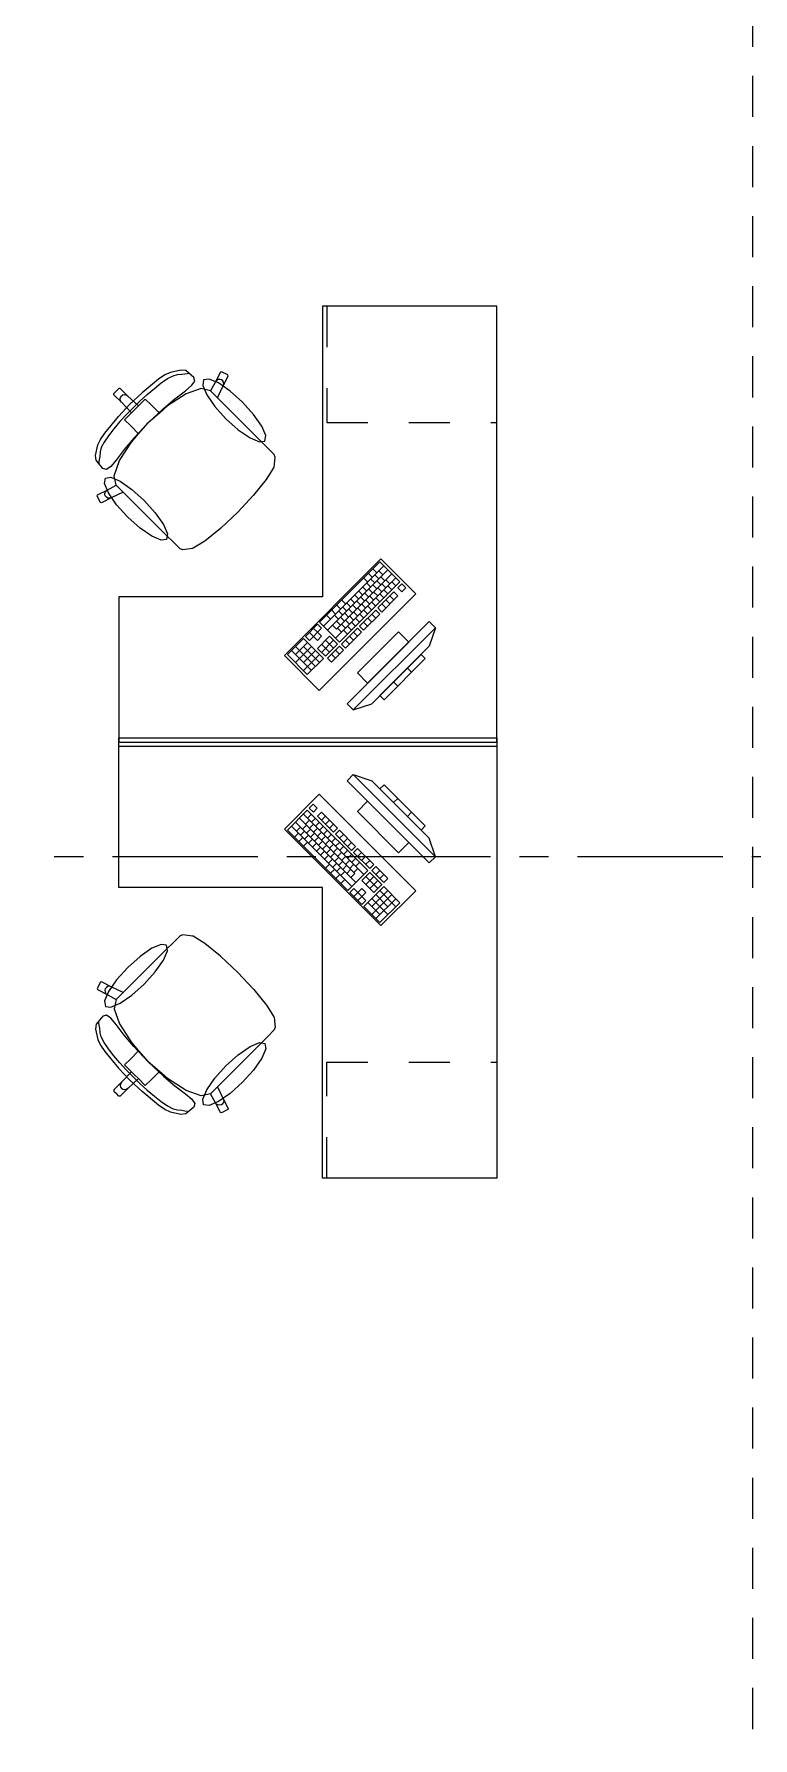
# Model space of a CAD drawing. Header units: inches. Extents: x -38 to 5698, y -33 to 92.
# Drawn here: x 305.1 to 307.57, y 31.37 to 37.24 of the extents above; entities that cross this region are included whole.
import ezdxf

# ---------------------------------------------------------------- set-up
doc = ezdxf.new("R2010")
doc.units = ezdxf.units.IN
doc.header["$MEASUREMENT"] = 0
for name, pattern in [('Hidden Line', [0.195611, 0.141111, -0.0545]), ('Punto & Raya', [0.65, 0.5, -0.075, 0, -0.075]), ('Rayas', [0.282222, 0.141111, -0.141111])]:
    doc.linetypes.add(name, pattern=pattern)
for name, color, linetype in [('08 _ STR _ EXT _ 09 Vigas', 7, 'Continuous'), ('Interior - Mobiliario', 7, 'Continuous'), ('Marcador - Secciones', 251, 'Continuous')]:
    doc.layers.add(name, color=color, linetype=linetype)

msp = doc.modelspace()

# ---------------------------------------------------------------- linework, layer by layer
at = {"layer": '08 _ STR _ EXT _ 09 Vigas', "color": 251, "linetype": 'Hidden Line', "lineweight": 13}
msp.add_line((307.57, 30.2), (307.57, 39.4), dxfattribs=at)
at = {"layer": 'Interior - Mobiliario', "color": 175, "linetype": 'Rayas', "lineweight": 13}
for p, q in [((306.104, 36.3), (306.104, 35.9)), ((306.104, 35.9), (306.689, 35.9)), ((306.104, 33.3), (306.104, 33.7)), ((306.104, 33.7), (306.689, 33.7))]:
    msp.add_line(p, q, dxfattribs=at)
at = {"layer": 'Interior - Mobiliario', "color": 175, "linetype": 'Continuous', "lineweight": 13}
for p, q in [((305.5251, 36.0487), (305.4684, 36.0019)), ((305.5468, 36.0636), (305.5251, 36.0487)), ((305.5346, 36.0362), (305.5564, 36.051)), ((305.566, 36.0726), (305.5468, 36.0636)), ((305.5564, 36.051), (305.5753, 36.061)), ((305.6022, 36.0804), (305.566, 36.0726)), ((305.5753, 36.061), (305.59, 36.0649)), ((305.59, 36.0649), (305.6054, 36.066)), ((305.6189, 36.0785), (305.6022, 36.0804)), ((305.6054, 36.066), (305.6162, 36.0681)), ((305.6162, 36.0681), (305.6242, 36.0689)), ((305.6468, 36.0553), (305.6189, 36.0785)), ((305.6242, 36.0689), (305.6287, 36.0697)), ((305.6502, 36.0424), (305.6468, 36.0553)), ((305.7382, 36.0733), (305.7212, 36.0402)), ((305.7358, 36.0484), (305.73, 36.0477)), ((305.7414, 36.0469), (305.7358, 36.0484)), ((305.7422, 36.0747), (305.7382, 36.0733)), ((305.7636, 36.0638), (305.7422, 36.0747)), ((305.7479, 36.0267), (305.7649, 36.0598)), ((305.7649, 36.0598), (305.7636, 36.0638)), ((305.3719, 36.0001), (305.3804, 36.0086)), ((305.3719, 35.9958), (305.3719, 36.0001)), ((305.3979, 35.9697), (305.3719, 35.9958)), ((305.389, 36.0171), (305.3804, 36.0086)), ((305.3932, 36.0172), (305.389, 36.0171)), ((305.4193, 35.9911), (305.3932, 36.0172)), ((305.3948, 35.9861), (305.398, 35.991)), ((305.4029, 35.9942), (305.398, 35.991)), ((305.4087, 35.9954), (305.4029, 35.9942)), ((305.4144, 35.9943), (305.4087, 35.9954)), ((305.4193, 35.9911), (305.4144, 35.9943)), ((305.4558, 35.9571), (305.4193, 35.9911)), ((305.4684, 36.0019), (305.4262, 35.9628)), ((305.4614, 35.9739), (305.486, 35.9964)), ((305.486, 35.9964), (305.5108, 36.0176)), ((305.5108, 36.0176), (305.5346, 36.0362)), ((305.62, 35.9983), (305.5561, 35.957)), ((305.5818, 35.9815), (305.6179, 36.0095)), ((305.6179, 36.0095), (305.6402, 36.0281)), ((305.6719, 36.0167), (305.62, 35.9983)), ((305.6402, 36.0281), (305.6502, 36.0424)), ((305.7039, 36.0092), (305.6719, 36.0167)), ((305.7212, 36.0402), (305.7039, 36.0092)), ((305.7041, 36.0092), (305.7039, 36.0092)), ((305.7041, 36.0092), (305.7283, 35.9849)), ((305.7248, 36.0448), (305.7212, 36.0402)), ((305.73, 36.0477), (305.7248, 36.0448)), ((305.7283, 35.9849), (305.7479, 36.0267)), ((305.746, 36.0433), (305.7414, 36.0469)), ((305.7489, 36.0382), (305.746, 36.0433)), ((305.7479, 36.0267), (305.7495, 36.0324)), ((305.7495, 36.0324), (305.7489, 36.0382)), ((305.3871, 35.9206), (305.4262, 35.9628)), ((305.3936, 35.9803), (305.3948, 35.9861)), ((305.3947, 35.9746), (305.3936, 35.9803)), ((305.3979, 35.9697), (305.3947, 35.9746)), ((305.4319, 35.9332), (305.3979, 35.9697)), ((305.4083, 35.9096), (305.4319, 35.9332)), ((305.438, 35.9511), (305.4151, 35.9276)), ((305.4319, 35.9332), (305.4439, 35.9451)), ((305.438, 35.9511), (305.4614, 35.9739)), ((305.4558, 35.9571), (305.4439, 35.9451)), ((305.4795, 35.9807), (305.4558, 35.9571)), ((305.5006, 35.9596), (305.4795, 35.9807)), ((305.4897, 35.8993), (305.5424, 35.9488)), ((305.528, 35.9322), (305.4901, 35.8989)), ((305.528, 35.9322), (305.5006, 35.9596)), ((305.5561, 35.957), (305.528, 35.9322)), ((305.5424, 35.9488), (305.5818, 35.9815)), ((305.8762, 35.8371), (305.7283, 35.9849)), ((305.3403, 35.8639), (305.3871, 35.9206)), ((305.3714, 35.8782), (305.3528, 35.8544)), ((305.3926, 35.903), (305.3714, 35.8782)), ((305.4151, 35.9276), (305.3926, 35.903)), ((305.4295, 35.8884), (305.4083, 35.9096)), ((305.4568, 35.861), (305.4295, 35.8884)), ((305.4897, 35.8993), (305.4402, 35.8466)), ((305.4568, 35.861), (305.4901, 35.8989)), ((305.3086, 35.7868), (305.3164, 35.823)), ((305.3164, 35.823), (305.3254, 35.8422)), ((305.328, 35.8137), (305.3241, 35.799)), ((305.3254, 35.8422), (305.3403, 35.8639)), ((305.338, 35.8326), (305.328, 35.8137)), ((305.3528, 35.8544), (305.338, 35.8326)), ((305.3907, 35.7691), (305.432, 35.8329)), ((305.4402, 35.8466), (305.4075, 35.8073)), ((305.432, 35.8329), (305.4568, 35.861)), ((305.9017, 35.8116), (305.8762, 35.8371)), ((305.3105, 35.7701), (305.3086, 35.7868)), ((305.3337, 35.7422), (305.3105, 35.7701)), ((305.3202, 35.7648), (305.3194, 35.7603)), ((305.3209, 35.7728), (305.3202, 35.7648)), ((305.323, 35.7836), (305.3209, 35.7728)), ((305.3241, 35.799), (305.323, 35.7836)), ((305.3796, 35.7711), (305.3609, 35.7488)), ((305.3724, 35.7171), (305.3907, 35.7691)), ((305.4075, 35.8073), (305.3796, 35.7711)), ((305.9236, 35.7896), (305.9017, 35.8116)), ((305.9225, 35.7464), (305.9265, 35.7803)), ((305.9265, 35.7803), (305.9236, 35.7896)), ((305.3466, 35.7388), (305.3337, 35.7422)), ((305.3609, 35.7488), (305.3466, 35.7388)), ((305.3798, 35.6851), (305.3724, 35.7171)), ((305.8531, 35.6506), (305.8967, 35.7042)), ((305.8967, 35.7042), (305.9216, 35.7443)), ((305.9216, 35.7443), (305.9225, 35.7464)), ((305.3144, 35.6468), (305.3157, 35.6509)), ((305.3252, 35.6254), (305.3144, 35.6468)), ((305.3157, 35.6509), (305.3488, 35.6678)), ((305.3623, 35.6411), (305.3292, 35.6241)), ((305.3406, 35.6532), (305.3413, 35.6591)), ((305.3421, 35.6476), (305.3406, 35.6532)), ((305.3413, 35.6591), (305.3442, 35.6642)), ((305.3457, 35.643), (305.3421, 35.6476)), ((305.3442, 35.6642), (305.3488, 35.6678)), ((305.3508, 35.6402), (305.3457, 35.643)), ((305.3488, 35.6678), (305.3798, 35.6851)), ((305.3567, 35.6395), (305.3508, 35.6402)), ((305.3623, 35.6411), (305.3567, 35.6395)), ((305.4041, 35.6607), (305.3623, 35.6411)), ((305.3798, 35.6849), (305.3798, 35.6851)), ((305.3798, 35.6849), (305.4041, 35.6607)), ((305.5519, 35.5128), (305.4041, 35.6607)), ((305.7976, 35.5914), (305.8525, 35.6497)), ((305.8525, 35.6497), (305.8531, 35.6506)), ((305.3292, 35.6241), (305.3252, 35.6254)), ((305.7976, 35.5914), (305.7393, 35.5366)), ((305.7384, 35.5359), (305.6848, 35.4923)), ((305.7393, 35.5366), (305.7384, 35.5359)), ((305.5774, 35.4873), (305.5519, 35.5128)), ((305.5994, 35.4654), (305.5774, 35.4873)), ((305.6087, 35.4625), (305.5994, 35.4654)), ((305.6426, 35.4665), (305.6087, 35.4625)), ((305.6447, 35.4674), (305.6426, 35.4665)), ((305.6848, 35.4923), (305.6447, 35.4674)), ((306.287, 35.4205), (306.0793, 35.2128)), ((306.3008, 35.4067), (306.093, 35.199)), ((306.3556, 35.3519), (306.287, 35.4205)), ((306.3145, 35.393), (306.1068, 35.1853)), ((306.3419, 35.3656), (306.1342, 35.1579)), ((306.3282, 35.3793), (306.1378, 35.1889)), ((306.1479, 35.1442), (306.3556, 35.3519)), ((306.2317, 35.3651), (306.2454, 35.3514)), ((306.2419, 35.3479), (306.2556, 35.3342)), ((306.2472, 35.3807), (306.2609, 35.3669)), ((306.2558, 35.3617), (306.2695, 35.348)), ((306.2628, 35.3962), (306.2765, 35.3825)), ((306.2696, 35.3756), (306.2833, 35.3619)), ((306.2764, 35.355), (306.2901, 35.3412)), ((306.2834, 35.3894), (306.2972, 35.3757)), ((306.2902, 35.3688), (306.304, 35.3551)), ((306.3074, 35.3586), (306.3211, 35.3448)), ((306.3281, 35.3518), (306.3418, 35.338)), ((306.3625, 35.345), (306.3486, 35.3312)), ((306.3762, 35.3313), (306.3625, 35.345)), ((306.1555, 35.2889), (306.1692, 35.2752)), ((306.1865, 35.2925), (306.2002, 35.2788)), ((306.2004, 35.3064), (306.2141, 35.2926)), ((306.2142, 35.3202), (306.2279, 35.3065)), ((306.221, 35.2996), (306.2347, 35.2859)), ((306.2281, 35.334), (306.2418, 35.3203)), ((306.2348, 35.3134), (306.2486, 35.2997)), ((306.2382, 35.2893), (306.2519, 35.2756)), ((306.2487, 35.3273), (306.2624, 35.3135)), ((306.252, 35.3032), (306.2657, 35.2894)), ((306.2625, 35.3411), (306.2763, 35.3274)), ((306.2659, 35.317), (306.2796, 35.3033)), ((306.2727, 35.2964), (306.2864, 35.2827)), ((306.3348, 35.3173), (306.2794, 35.262)), ((306.2797, 35.3309), (306.2934, 35.3171)), ((306.2865, 35.3102), (306.3002, 35.2965)), ((306.2931, 35.2482), (306.3485, 35.3036)), ((306.2936, 35.3447), (306.3073, 35.331)), ((306.3004, 35.3241), (306.3141, 35.3104)), ((306.3071, 35.2896), (306.3208, 35.2759)), ((306.3142, 35.3379), (306.3279, 35.3242)), ((306.3209, 35.3035), (306.3346, 35.2898)), ((306.3485, 35.3036), (306.3348, 35.3173)), ((306.3486, 35.3312), (306.3623, 35.3175)), ((306.3623, 35.3175), (306.3762, 35.3313)), ((306.1036, 35.237), (306.1173, 35.2233)), ((306.1209, 35.2543), (306.1346, 35.2406)), ((306.1311, 35.2371), (306.1448, 35.2234)), ((306.1382, 35.2716), (306.1519, 35.2579)), ((306.145, 35.251), (306.1587, 35.2373)), ((306.1518, 35.2303), (306.1655, 35.2166)), ((306.1588, 35.2648), (306.1725, 35.2511)), ((306.1656, 35.2442), (306.1793, 35.2305)), ((306.1727, 35.2787), (306.1864, 35.2649)), ((306.1795, 35.258), (306.1932, 35.2443)), ((306.1828, 35.2339), (306.1965, 35.2202)), ((306.1933, 35.2719), (306.207, 35.2582)), ((306.1966, 35.2478), (306.2103, 35.2341)), ((306.2072, 35.2857), (306.2209, 35.272)), ((306.2105, 35.2616), (306.2242, 35.2479)), ((306.2725, 35.255), (306.2171, 35.1996)), ((306.2173, 35.241), (306.231, 35.2273)), ((306.2243, 35.2755), (306.238, 35.2618)), ((306.2308, 35.1859), (306.2862, 35.2413)), ((306.2311, 35.2548), (306.2448, 35.2411)), ((306.245, 35.2687), (306.2587, 35.255)), ((306.2586, 35.2412), (306.2723, 35.2275)), ((306.2588, 35.2825), (306.2725, 35.2688)), ((306.2862, 35.2413), (306.2725, 35.255)), ((306.2794, 35.262), (306.2931, 35.2482)), ((306.2932, 35.2758), (306.3069, 35.2621)), ((306.0724, 35.2058), (306.0309, 35.1643)), ((306.0447, 35.1781), (306.0584, 35.1644)), ((306.0723, 35.1783), (306.0584, 35.1644)), ((306.0586, 35.192), (306.0723, 35.1783)), ((306.0723, 35.1783), (306.0861, 35.1921)), ((306.086, 35.1646), (306.0723, 35.1783)), ((306.0861, 35.1921), (306.0724, 35.2058)), ((306.0793, 35.2128), (306.1479, 35.1442)), ((306.1241, 35.2026), (306.1378, 35.1889)), ((306.1379, 35.2165), (306.1516, 35.2028)), ((306.1412, 35.1924), (306.155, 35.1787)), ((306.2101, 35.1927), (306.1548, 35.1373)), ((306.1551, 35.2062), (306.1688, 35.1925)), ((306.1619, 35.1856), (306.1756, 35.1719)), ((306.1685, 35.1236), (306.2239, 35.179)), ((306.1689, 35.2201), (306.1827, 35.2064)), ((306.4567, 35.2151), (306.1739, 34.9323)), ((306.1757, 35.1994), (306.1894, 35.1857)), ((306.1896, 35.2133), (306.2033, 35.1996)), ((306.1951, 34.9111), (306.4779, 35.1939)), ((306.1963, 35.1789), (306.21, 35.1652)), ((306.2034, 35.2271), (306.2171, 35.2134)), ((306.3506, 35.1798), (306.2092, 35.0384)), ((306.2239, 35.179), (306.2101, 35.1927)), ((306.2171, 35.1996), (306.2308, 35.1859)), ((306.2309, 35.2135), (306.2446, 35.1998)), ((306.2448, 35.2273), (306.2585, 35.2136)), ((306.386, 35.1444), (306.3506, 35.1798)), ((306.4779, 35.1939), (306.4567, 35.2151)), ((306.4779, 35.1939), (306.4567, 35.1303)), ((306.0239, 35.1574), (305.9686, 35.102)), ((305.9824, 35.1158), (306.051, 35.0472)), ((306.0514, 35.1299), (305.996, 35.0745)), ((306.0377, 35.1436), (305.9961, 35.1021)), ((305.9962, 35.1297), (306.0648, 35.0611)), ((306.0651, 35.1162), (306.0235, 35.0747)), ((306.0238, 35.1298), (306.0787, 35.0749)), ((306.0925, 35.0888), (306.0239, 35.1574)), ((306.0309, 35.1643), (306.0446, 35.1506)), ((306.0446, 35.1506), (306.0584, 35.1644)), ((306.0584, 35.1644), (306.0721, 35.1507)), ((306.1135, 35.1647), (306.072, 35.1231)), ((306.072, 35.1231), (306.0994, 35.0957)), ((306.0721, 35.1507), (306.086, 35.1646)), ((306.1273, 35.151), (306.0857, 35.1094)), ((306.0859, 35.137), (306.1133, 35.1096)), ((306.0994, 35.0957), (306.141, 35.1373)), ((306.0997, 35.1508), (306.1271, 35.1234)), ((306.1478, 35.1304), (306.1063, 35.0889)), ((306.141, 35.1373), (306.1135, 35.1647)), ((306.12, 35.0751), (306.1615, 35.1167)), ((306.134, 35.1166), (306.1477, 35.1028)), ((306.1615, 35.1167), (306.1478, 35.1304)), ((306.1548, 35.1373), (306.1685, 35.1236)), ((306.1686, 35.1512), (306.1823, 35.1375)), ((306.1825, 35.165), (306.1962, 35.1513)), ((306.2446, 35.003), (306.386, 35.1444)), ((306.4567, 35.1303), (306.2587, 34.9323)), ((305.9686, 35.102), (306.0371, 35.0334)), ((306.0788, 35.1025), (306.0234, 35.0471)), ((306.0371, 35.0334), (306.0925, 35.0888)), ((306.1063, 35.0889), (306.12, 35.0751)), ((306.1201, 35.1027), (306.1339, 35.089)), ((306.4284, 35.102), (306.287, 34.9606)), ((306.3011, 34.9464), (306.4426, 35.0879)), ((306.3813, 35.0549), (306.3954, 35.0407)), ((306.4426, 35.0879), (306.4284, 35.102)), ((306.2092, 35.0384), (306.2446, 35.003)), ((306.3341, 35.0077), (306.3483, 34.9936)), ((306.287, 34.9606), (306.3011, 34.9464)), ((306.1739, 34.9323), (306.1951, 34.9111)), ((306.1951, 34.9111), (306.2587, 34.9323)), ((306.1951, 34.6889), (306.1739, 34.6677)), ((306.1739, 34.6677), (306.4567, 34.3849)), ((306.4779, 34.4061), (306.1951, 34.6889)), ((306.1951, 34.6889), (306.2587, 34.6677)), ((306.2587, 34.6677), (306.4567, 34.4697)), ((306.3011, 34.6536), (306.287, 34.6394)), ((306.4426, 34.5121), (306.3011, 34.6536)), ((306.0577, 34.5872), (306.044, 34.5735)), ((306.0715, 34.5733), (306.0577, 34.5872)), ((306.2446, 34.597), (306.2092, 34.5616)), ((306.386, 34.4556), (306.2446, 34.597)), ((306.287, 34.6394), (306.4284, 34.498)), ((306.3341, 34.5923), (306.3483, 34.6064)), ((306.0371, 34.5666), (305.9686, 34.498)), ((305.996, 34.5255), (306.2037, 34.3177)), ((306.0097, 34.5392), (306.2001, 34.3488)), ((306.0234, 34.5529), (306.2311, 34.3452)), ((306.0305, 34.5184), (306.0442, 34.5321)), ((306.2448, 34.3589), (306.0371, 34.5666)), ((306.0373, 34.539), (306.051, 34.5528)), ((306.044, 34.5735), (306.0578, 34.5596)), ((306.0511, 34.5252), (306.0648, 34.5389)), ((306.0578, 34.5596), (306.0715, 34.5733)), ((306.0649, 34.5113), (306.0787, 34.5251)), ((306.0854, 34.5595), (306.0717, 34.5458)), ((306.0717, 34.5458), (306.1271, 34.4904)), ((306.1408, 34.5041), (306.0854, 34.5595)), ((306.0855, 34.5319), (306.0992, 34.5456)), ((306.0994, 34.5181), (306.1131, 34.5318)), ((306.2092, 34.5616), (306.3506, 34.4202)), ((306.3813, 34.5451), (306.3954, 34.5593)), ((305.9686, 34.498), (306.1763, 34.2903)), ((305.9823, 34.5117), (306.19, 34.304)), ((305.9928, 34.4738), (306.0065, 34.4875)), ((305.9996, 34.4944), (306.0133, 34.5081)), ((306.0084, 34.4582), (306.0221, 34.4719)), ((306.0134, 34.4806), (306.0271, 34.4943)), ((306.0202, 34.5012), (306.0339, 34.5149)), ((306.0273, 34.4667), (306.041, 34.4805)), ((306.0341, 34.4874), (306.0478, 34.5011)), ((306.0411, 34.4529), (306.0548, 34.4666)), ((306.0443, 34.5046), (306.058, 34.5183)), ((306.0479, 34.4735), (306.0616, 34.4872)), ((306.0582, 34.4907), (306.0719, 34.5044)), ((306.0618, 34.4597), (306.0755, 34.4734)), ((306.072, 34.4769), (306.0857, 34.4906)), ((306.0788, 34.4975), (306.0925, 34.5112)), ((306.0859, 34.463), (306.0996, 34.4767)), ((306.0926, 34.4836), (306.1064, 34.4974)), ((306.1065, 34.4698), (306.1202, 34.4835)), ((306.1132, 34.5042), (306.1269, 34.5179)), ((306.1203, 34.456), (306.1341, 34.4697)), ((306.1271, 34.4904), (306.1408, 34.5041)), ((306.1477, 34.4972), (306.134, 34.4834)), ((306.134, 34.4834), (306.1894, 34.4281)), ((306.2031, 34.4418), (306.1477, 34.4972)), ((306.1478, 34.4696), (306.1615, 34.4833)), ((306.1617, 34.4558), (306.1754, 34.4695)), ((306.4284, 34.498), (306.4426, 34.5121)), ((306.4779, 34.4061), (306.4567, 34.4697)), ((306.0239, 34.4426), (306.0377, 34.4564)), ((306.055, 34.439), (306.0687, 34.4528)), ((306.0688, 34.4252), (306.0825, 34.4389)), ((306.0756, 34.4458), (306.0893, 34.4595)), ((306.0827, 34.4113), (306.0964, 34.4251)), ((306.0894, 34.432), (306.1032, 34.4457)), ((306.0965, 34.3975), (306.1102, 34.4112)), ((306.0997, 34.4492), (306.1134, 34.4629)), ((306.1033, 34.4181), (306.117, 34.4319)), ((306.1135, 34.4353), (306.1273, 34.449)), ((306.1171, 34.4043), (306.1309, 34.418)), ((306.1274, 34.4215), (306.1411, 34.4352)), ((306.1342, 34.4421), (306.1479, 34.4558)), ((306.1412, 34.4076), (306.155, 34.4213)), ((306.148, 34.4283), (306.1617, 34.442)), ((306.1551, 34.3938), (306.1688, 34.4075)), ((306.1619, 34.4144), (306.1756, 34.4281)), ((306.1755, 34.4419), (306.1892, 34.4556)), ((306.1757, 34.4006), (306.1894, 34.4143)), ((306.1894, 34.4281), (306.2031, 34.4418)), ((306.21, 34.4348), (306.1963, 34.4211)), ((306.1963, 34.4211), (306.2517, 34.3657)), ((306.2654, 34.3795), (306.21, 34.4348)), ((306.2101, 34.4073), (306.2239, 34.421)), ((306.224, 34.3934), (306.2377, 34.4072)), ((306.3506, 34.4202), (306.386, 34.4556)), ((306.1001, 34.3665), (306.1138, 34.3802)), ((306.1104, 34.3837), (306.1241, 34.3974)), ((306.1174, 34.3492), (306.1311, 34.3629)), ((306.1242, 34.3698), (306.1379, 34.3835)), ((306.131, 34.3904), (306.1447, 34.4042)), ((306.138, 34.356), (306.1518, 34.3697)), ((306.1448, 34.3766), (306.1586, 34.3903)), ((306.1519, 34.3421), (306.1656, 34.3558)), ((306.1587, 34.3627), (306.1724, 34.3765)), ((306.1689, 34.3799), (306.1827, 34.3936)), ((306.1725, 34.3489), (306.1862, 34.3626)), ((306.1763, 34.2903), (306.2448, 34.3589)), ((306.1828, 34.3661), (306.1965, 34.3798)), ((306.1864, 34.3351), (306.2001, 34.3488)), ((306.1896, 34.3867), (306.2033, 34.4004)), ((306.1966, 34.3522), (306.2103, 34.3659)), ((306.2034, 34.3729), (306.2171, 34.3866)), ((306.2518, 34.352), (306.2243, 34.3245)), ((306.2378, 34.3796), (306.2516, 34.3933)), ((306.2517, 34.3657), (306.2654, 34.3795)), ((306.2933, 34.3104), (306.2518, 34.352)), ((306.2723, 34.3725), (306.2586, 34.3588)), ((306.2586, 34.3588), (306.3002, 34.3173)), ((306.3139, 34.331), (306.2723, 34.3725)), ((306.2725, 34.345), (306.2862, 34.3587)), ((306.4567, 34.3849), (306.4779, 34.4061)), ((306.1347, 34.3319), (306.1484, 34.3456)), ((306.152, 34.3146), (306.1657, 34.3283)), ((306.1969, 34.2971), (306.1832, 34.2834)), ((306.2107, 34.2833), (306.1969, 34.2971)), ((306.2245, 34.297), (306.2107, 34.2833)), ((306.2243, 34.3245), (306.2659, 34.283)), ((306.2383, 34.2831), (306.2245, 34.297)), ((306.3002, 34.3035), (306.2317, 34.2349)), ((306.238, 34.3382), (306.2796, 34.2967)), ((306.2382, 34.3107), (306.2656, 34.3381)), ((306.252, 34.2968), (306.2795, 34.3243)), ((306.2659, 34.283), (306.2933, 34.3104)), ((306.2863, 34.3311), (306.3, 34.3448)), ((306.2865, 34.2898), (306.3419, 34.2344)), ((306.3002, 34.3173), (306.3139, 34.331)), ((306.3556, 34.2481), (306.3002, 34.3035)), ((306.1832, 34.2834), (306.2247, 34.2419)), ((306.197, 34.2695), (306.2107, 34.2833)), ((306.2107, 34.2833), (306.2246, 34.2694)), ((306.2109, 34.2557), (306.2246, 34.2694)), ((306.2246, 34.2694), (306.2383, 34.2831)), ((306.2384, 34.2556), (306.2246, 34.2694)), ((306.2247, 34.2419), (306.2384, 34.2556)), ((306.2317, 34.2349), (306.287, 34.1795)), ((306.2454, 34.2486), (306.2869, 34.2071)), ((306.2591, 34.2624), (306.3145, 34.207)), ((306.2592, 34.2348), (306.3141, 34.2896)), ((306.2593, 34.2072), (306.3279, 34.2758)), ((306.2728, 34.2761), (306.3143, 34.2345)), ((306.2732, 34.1934), (306.3418, 34.262)), ((306.287, 34.1795), (306.3556, 34.2481)), ((305.5994, 34.1346), (305.5774, 34.1127)), ((305.6087, 34.1375), (305.5994, 34.1346)), ((305.6426, 34.1335), (305.6087, 34.1375)), ((305.6447, 34.1326), (305.6426, 34.1335)), ((305.6848, 34.1077), (305.6447, 34.1326)), ((305.5519, 34.0872), (305.4041, 33.9393)), ((305.5774, 34.1127), (305.5519, 34.0872)), ((305.7384, 34.0641), (305.6848, 34.1077)), ((305.7393, 34.0634), (305.7384, 34.0641)), ((305.7976, 34.0086), (305.7393, 34.0634)), ((305.7976, 34.0086), (305.8525, 33.9503)), ((305.3252, 33.9746), (305.3144, 33.9532)), ((305.3144, 33.9532), (305.3157, 33.9491)), ((305.3157, 33.9491), (305.3488, 33.9322)), ((305.3292, 33.9759), (305.3252, 33.9746)), ((305.3623, 33.9589), (305.3292, 33.9759)), ((305.3421, 33.9524), (305.3406, 33.9468)), ((305.3406, 33.9468), (305.3413, 33.9409)), ((305.3413, 33.9409), (305.3442, 33.9358)), ((305.3457, 33.957), (305.3421, 33.9524)), ((305.3508, 33.9598), (305.3457, 33.957)), ((305.3567, 33.9605), (305.3508, 33.9598)), ((305.3623, 33.9589), (305.3567, 33.9605)), ((305.4041, 33.9393), (305.3623, 33.9589)), ((305.3798, 33.9151), (305.4041, 33.9393)), ((305.8525, 33.9503), (305.8531, 33.9494)), ((305.8531, 33.9494), (305.8967, 33.8958)), ((305.3442, 33.9358), (305.3488, 33.9322)), ((305.3488, 33.9322), (305.3798, 33.9149)), ((305.3798, 33.9149), (305.3724, 33.8829)), ((305.3724, 33.8829), (305.3907, 33.8309)), ((305.3798, 33.9151), (305.3798, 33.9149)), ((305.8967, 33.8958), (305.9216, 33.8557)), ((305.3105, 33.8299), (305.3086, 33.8132)), ((305.3337, 33.8578), (305.3105, 33.8299)), ((305.3202, 33.8352), (305.3194, 33.8397)), ((305.3209, 33.8272), (305.3202, 33.8352)), ((305.323, 33.8164), (305.3209, 33.8272)), ((305.3466, 33.8612), (305.3337, 33.8578)), ((305.3609, 33.8512), (305.3466, 33.8612)), ((305.3796, 33.8289), (305.3609, 33.8512)), ((305.4075, 33.7927), (305.3796, 33.8289)), ((305.3907, 33.8309), (305.432, 33.7671)), ((305.9216, 33.8557), (305.9225, 33.8536)), ((305.9225, 33.8536), (305.9265, 33.8197)), ((305.3086, 33.8132), (305.3164, 33.777)), ((305.3164, 33.777), (305.3254, 33.7578)), ((305.3241, 33.801), (305.323, 33.8164)), ((305.328, 33.7863), (305.3241, 33.801)), ((305.338, 33.7674), (305.328, 33.7863)), ((305.3528, 33.7456), (305.338, 33.7674)), ((305.4402, 33.7534), (305.4075, 33.7927)), ((305.432, 33.7671), (305.4568, 33.739)), ((305.8762, 33.7629), (305.7283, 33.6151)), ((305.9017, 33.7884), (305.8762, 33.7629)), ((305.9236, 33.8104), (305.9017, 33.7884)), ((305.9265, 33.8197), (305.9236, 33.8104)), ((305.3254, 33.7578), (305.3403, 33.7361)), ((305.3403, 33.7361), (305.3871, 33.6794)), ((305.3714, 33.7218), (305.3528, 33.7456)), ((305.3926, 33.697), (305.3714, 33.7218)), ((305.4295, 33.7116), (305.4083, 33.6904)), ((305.4568, 33.739), (305.4295, 33.7116)), ((305.4897, 33.7007), (305.4402, 33.7534)), ((305.4568, 33.739), (305.4901, 33.7011)), ((305.3871, 33.6794), (305.4262, 33.6372)), ((305.4151, 33.6724), (305.3926, 33.697)), ((305.4319, 33.6668), (305.3979, 33.6303)), ((305.4083, 33.6904), (305.4319, 33.6668)), ((305.438, 33.6489), (305.4151, 33.6724)), ((305.4319, 33.6668), (305.4439, 33.6549)), ((305.438, 33.6489), (305.4614, 33.6261)), ((305.4558, 33.6429), (305.4439, 33.6549)), ((305.4897, 33.7007), (305.5424, 33.6512)), ((305.528, 33.6678), (305.4901, 33.7011)), ((305.528, 33.6678), (305.5006, 33.6404)), ((305.5561, 33.643), (305.528, 33.6678)), ((305.5424, 33.6512), (305.5818, 33.6185)), ((305.3979, 33.6303), (305.3719, 33.6042)), ((305.3719, 33.6042), (305.3719, 33.5999)), ((305.3719, 33.5999), (305.3804, 33.5914)), ((305.389, 33.5829), (305.3804, 33.5914)), ((305.4193, 33.6089), (305.3932, 33.5828)), ((305.3947, 33.6254), (305.3936, 33.6197)), ((305.3936, 33.6197), (305.3948, 33.6139)), ((305.3979, 33.6303), (305.3947, 33.6254)), ((305.3948, 33.6139), (305.398, 33.609)), ((305.4029, 33.6058), (305.398, 33.609)), ((305.4087, 33.6046), (305.4029, 33.6058)), ((305.4144, 33.6057), (305.4087, 33.6046)), ((305.4193, 33.6089), (305.4144, 33.6057)), ((305.4558, 33.6429), (305.4193, 33.6089)), ((305.4684, 33.5981), (305.4262, 33.6372)), ((305.4795, 33.6193), (305.4558, 33.6429)), ((305.4614, 33.6261), (305.486, 33.6036)), ((305.5251, 33.5513), (305.4684, 33.5981)), ((305.5006, 33.6404), (305.4795, 33.6193)), ((305.486, 33.6036), (305.5108, 33.5824)), ((305.62, 33.6017), (305.5561, 33.643)), ((305.5818, 33.6185), (305.6179, 33.5905)), ((305.6179, 33.5905), (305.6402, 33.5719)), ((305.6719, 33.5833), (305.62, 33.6017)), ((305.7039, 33.5908), (305.6719, 33.5833)), ((305.7041, 33.5908), (305.7039, 33.5908)), ((305.7212, 33.5598), (305.7039, 33.5908)), ((305.7041, 33.5908), (305.7283, 33.6151)), ((305.7283, 33.6151), (305.7479, 33.5733)), ((305.3932, 33.5828), (305.389, 33.5829)), ((305.5108, 33.5824), (305.5346, 33.5638)), ((305.5468, 33.5364), (305.5251, 33.5513)), ((305.5346, 33.5638), (305.5564, 33.549)), ((305.566, 33.5274), (305.5468, 33.5364)), ((305.5564, 33.549), (305.5753, 33.539)), ((305.5753, 33.539), (305.59, 33.5351)), ((305.59, 33.5351), (305.6054, 33.534)), ((305.6054, 33.534), (305.6162, 33.5319)), ((305.6162, 33.5319), (305.6242, 33.5311)), ((305.6468, 33.5447), (305.6189, 33.5215)), ((305.6242, 33.5311), (305.6287, 33.5303)), ((305.6402, 33.5719), (305.6502, 33.5576)), ((305.6502, 33.5576), (305.6468, 33.5447)), ((305.7248, 33.5552), (305.7212, 33.5598)), ((305.7382, 33.5267), (305.7212, 33.5598)), ((305.73, 33.5523), (305.7248, 33.5552)), ((305.7358, 33.5516), (305.73, 33.5523)), ((305.7414, 33.5531), (305.7358, 33.5516)), ((305.746, 33.5567), (305.7414, 33.5531)), ((305.7636, 33.5362), (305.7422, 33.5253)), ((305.7489, 33.5618), (305.746, 33.5567)), ((305.7479, 33.5733), (305.7495, 33.5676)), ((305.7479, 33.5733), (305.7649, 33.5402)), ((305.7495, 33.5676), (305.7489, 33.5618)), ((305.7649, 33.5402), (305.7636, 33.5362)), ((305.6022, 33.5196), (305.566, 33.5274)), ((305.6189, 33.5215), (305.6022, 33.5196)), ((305.7422, 33.5253), (305.7382, 33.5267))]:
    msp.add_line(p, q, dxfattribs=at)
at = {"layer": 'Interior - Mobiliario', "color": 175, "linetype": 'Continuous', "lineweight": 13, "flags": 128}
for points in [[(306.689, 34.8), (306.689, 36.3), (306.089, 36.3), (306.089, 35.3), (305.389, 35.3), (305.389, 34.8)], [(305.8141, 35.9698), (305.7716, 36.008), (305.7313, 36.036), (305.6992, 36.0496), (305.6803, 36.0467), (305.6774, 36.0278), (305.691, 35.9958), (305.719, 35.9554), (305.7572, 35.9129), (305.7997, 35.8748), (305.84, 35.8468), (305.8721, 35.8331), (305.891, 35.836), (305.8939, 35.8549), (305.8803, 35.887), (305.8523, 35.9274)], [(305.4192, 35.5749), (305.381, 35.6174), (305.353, 35.6578), (305.3394, 35.6898), (305.3423, 35.7087), (305.3612, 35.7116), (305.3933, 35.698), (305.4336, 35.67), (305.4761, 35.6318), (305.5142, 35.5894), (305.5423, 35.549), (305.5559, 35.5169), (305.553, 35.498), (305.5341, 35.4951), (305.502, 35.5087), (305.4617, 35.5368)], [(306.4107, 35.3106), (306.2905, 35.4308), (305.9582, 35.0985), (306.0784, 34.9783)], [(305.389, 34.785), (305.389, 34.815), (306.689, 34.815), (306.689, 34.785)], [(306.689, 34.8), (306.689, 33.3), (306.089, 33.3), (306.089, 34.3), (305.389, 34.3), (305.389, 34.8)], [(306.0784, 34.6217), (305.9582, 34.5015), (306.2905, 34.1692), (306.4107, 34.2894)], [(305.4192, 34.0251), (305.381, 33.9826), (305.353, 33.9422), (305.3394, 33.9102), (305.3423, 33.8913), (305.3612, 33.8884), (305.3933, 33.902), (305.4336, 33.93), (305.4761, 33.9682), (305.5142, 34.0106), (305.5423, 34.051), (305.5559, 34.0831), (305.553, 34.102), (305.5341, 34.1049), (305.502, 34.0913), (305.4617, 34.0632)], [(305.8141, 33.6302), (305.7716, 33.592), (305.7313, 33.564), (305.6992, 33.5504), (305.6803, 33.5533), (305.6774, 33.5722), (305.691, 33.6042), (305.719, 33.6446), (305.7572, 33.6871), (305.7997, 33.7252), (305.84, 33.7532), (305.8721, 33.7669), (305.891, 33.764), (305.8939, 33.7451), (305.8803, 33.713), (305.8523, 33.6726)]]:
    msp.add_lwpolyline(points, close=True, dxfattribs=at)
at = {"layer": 'Marcador - Secciones', "color": 251, "linetype": 'Punto & Raya', "lineweight": 13}
msp.add_line((282.1667, 34.4067), (333.4403, 34.4067), dxfattribs=at)

doc.saveas('drawing.dxf')
